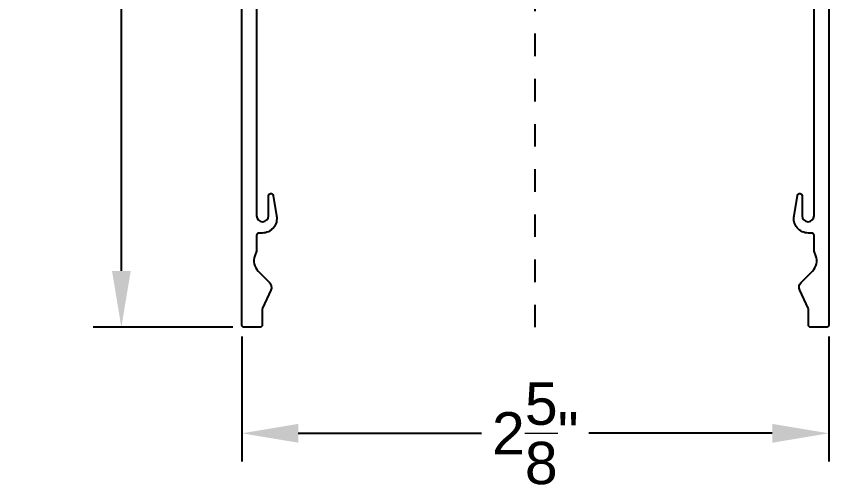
# Model space of a CAD drawing. Extents: x -2.3 to 4.91, y -0.7 to 5.98.
# Drawn here: x -2.3 to 1.3, y -0.697 to 1.377 of the extents above; entities that cross this region are included whole.
import ezdxf

# ---------------------------------------------------------------- set-up
doc = ezdxf.new("R2010")
doc.units = 0
doc.header["$LTSCALE"] = 0.5
doc.header["$MEASUREMENT"] = 0
doc.linetypes.add('PHANTOM', pattern=[0.5, 0.25, -0.05, 0.05, -0.05, 0.05, -0.05])
doc.layers.get('Defpoints').update_dxf_attribs({"linetype": 'CONTINUOUS'})
doc.layers.add('Construction', color=60, linetype='PHANTOM', plot=False)
doc.layers.add('CUST DWG', color=60, linetype='CONTINUOUS', lineweight=20)
doc.layers.add('Housing', color=150, linetype='CONTINUOUS')
doc.styles.get("Standard").update_dxf_attribs({"font": 'arial.ttf'})
doc.dimstyles.get("Standard").update_dxf_attribs({"dimtxt": 0.18, "dimasz": 0.18, "dimexe": 0.18, "dimexo": 0.0625, "dimgap": 0.09, "dimtad": 0, "dimtih": 1, "dimtoh": 1, "dimdec": 4, "dimzin": 0, "dimdsep": 46, "dimtxsty": 'Standard', "dimcen": 0.09, "dimadec": 0, "dimazin": 0, "dimtfac": 1, "dimtdec": 4, "dimtofl": 0, "dimtmove": 0, "dimatfit": 3, "dimfxl": 1, "dimtolj": 1, "dimtzin": 0, "dimarcsym": 0})

# ---------------------------------------------------------------- blocks, each defined once
blk = doc.blocks.new('*D0')
at = {"layer": 'CUST DWG', "color": 0, "lineweight": -2, "transparency": 16777216}
for p, q in [((-1.34, 3.8), (-1.9589, 3.8)), ((-1.8339, 3.55), (-1.8339, 2.1844)), ((-1.8339, 0.25), (-1.8339, 1.6156)), ((-1.34, 0), (-1.9589, 0))]:
    blk.add_line(p, q, dxfattribs=at)
at = {"layer": 'CUST DWG', "color": 0, "transparency": 16777216}
for points in [[(-1.8755, 3.55), (-1.7922, 3.55), (-1.8339, 3.8)], [(-1.8755, 0.25), (-1.7922, 0.25), (-1.8339, 0)]]:
    blk.add_solid(points, dxfattribs=at)
at = {"layer": 'Defpoints', "color": 0, "transparency": 16777216}
for p in [(-1.8339, 3.8), (-1.29, 3.8), (-1.29, 0)]:
    blk.add_point(p, dxfattribs=at)
at = {"layer": 'CUST DWG', "color": 0, "transparency": 16777216, "insert": (-1.8339, 1.9), "char_height": 0.1875, "attachment_point": 5}
blk.add_mtext('\\A1;3{\\H1x;\\S13/16;}"', dxfattribs=at)
blk = doc.blocks.new('*D1')
at = {"layer": 'CUST DWG', "color": 0, "lineweight": -2, "transparency": 16777216}
for p, q in [((-1.3, -0.04), (-1.3, -0.5942)), ((1.3, -0.04), (1.3, -0.5942)), ((-1.05, -0.4692), (-0.2378, -0.4692)), ((1.05, -0.4692), (0.2378, -0.4692))]:
    blk.add_line(p, q, dxfattribs=at)
at = {"layer": 'CUST DWG', "color": 0, "transparency": 16777216}
for points in [[(-1.05, -0.4275), (-1.05, -0.5109), (-1.3, -0.4692)], [(1.05, -0.4275), (1.05, -0.5109), (1.3, -0.4692)]]:
    blk.add_solid(points, dxfattribs=at)
at = {"layer": 'Defpoints', "color": 0, "transparency": 16777216}
for p in [(-1.3, 0.01), (1.3, 0.01), (-1.3, -0.4692)]:
    blk.add_point(p, dxfattribs=at)
at = {"layer": 'CUST DWG', "color": 0, "transparency": 16777216, "insert": (0, -0.4692), "char_height": 0.1875, "attachment_point": 5}
blk.add_mtext('\\A1;2{\\H1x;\\S5/8;}"', dxfattribs=at)

msp = doc.modelspace()

# ---------------------------------------------------------------- linework, layer by layer
at = {"layer": 'Construction', "ltscale": 0.5, "transparency": 16777216}
msp.add_line((0, 0), (0, 3.8), dxfattribs=at)
at = {"layer": 'Housing', "lineweight": 25, "transparency": 16777216}
for points in [[(-1.235, 1.85547), (-1.235, 0.4939, 1), (-1.18187, 0.4939), (-1.18187, 0.58234, -0.9163312), (-1.16203, 0.58407), (-1.14608, 0.49362, -0.4663077), (-1.21009, 0.41734), (-1.225, 0.41734, 0.4142136), (-1.235, 0.40734), (-1.235, 0.34046, -0.0874887), (-1.2356, 0.33704), (-1.24284, 0.31716, 0.2914734), (-1.22772, 0.24897), (-1.1778, 0.19905, -0.3152988), (-1.17183, 0.16516), (-1.20906, 0.08531, 0.1095178), (-1.21, 0.08108), (-1.21, 0.01, -0.4142136), (-1.22, 0), (-1.29, 0, -0.4142136), (-1.3, 0.01), (-1.3, 3.79, -0.4142136)], [(1.3, 3.79), (1.3, 0.01, -0.4142136), (1.29, 0), (1.22, 0, -0.4142136), (1.21, 0.01), (1.21, 0.08108, 0.1095178), (1.20906, 0.08531), (1.17183, 0.16516, -0.3152988), (1.1778, 0.19905), (1.22772, 0.24897, 0.2914734), (1.24284, 0.31716), (1.2356, 0.33704, -0.0874887), (1.235, 0.34046), (1.235, 0.40734, 0.4142136), (1.225, 0.41734), (1.21009, 0.41734, -0.4663077), (1.14608, 0.49362), (1.16203, 0.58407, -0.9163312), (1.18187, 0.58234), (1.18187, 0.4939, 1), (1.235, 0.4939), (1.235, 1.85547, 0.4142136)]]:
    msp.add_lwpolyline(points, format="xyb", dxfattribs=at)

# ---------------------------------------------------------------- dimensions: what is measured, and where the dimension line sits
at = {"layer": 'CUST DWG', "transparency": 16777216}
dim = msp.add_linear_dim(base=(-1.83386, 3.8), p1=(-1.29, 0), p2=(-1.29, 3.8), angle=90, dimstyle='Standard', override={"dimtxt": 0.1875, "dimasz": 0.25, "dimexe": 0.125, "dimexo": 0.05, "dimgap": 0.06, "dimdec": 4, "dimlunit": 4, "dimadec": 3, "dimtdec": 3}, dxfattribs=at)
dim.commit()
dim.dimension.update_dxf_attribs({"geometry": '*D0', "text_midpoint": (-1.83386, 1.9)})
dim = msp.add_linear_dim(base=(-1.3, -0.4692), p1=(1.3, 0.01), p2=(-1.3, 0.01), dimstyle='Standard', override={"dimtxt": 0.1875, "dimasz": 0.25, "dimexe": 0.125, "dimexo": 0.05, "dimgap": 0.06, "dimlunit": 4, "dimadec": 3, "dimtdec": 3}, dxfattribs=at)
dim.commit()
dim.dimension.update_dxf_attribs({"geometry": '*D1', "text_midpoint": (0, -0.4692)})

doc.saveas('drawing.dxf')
